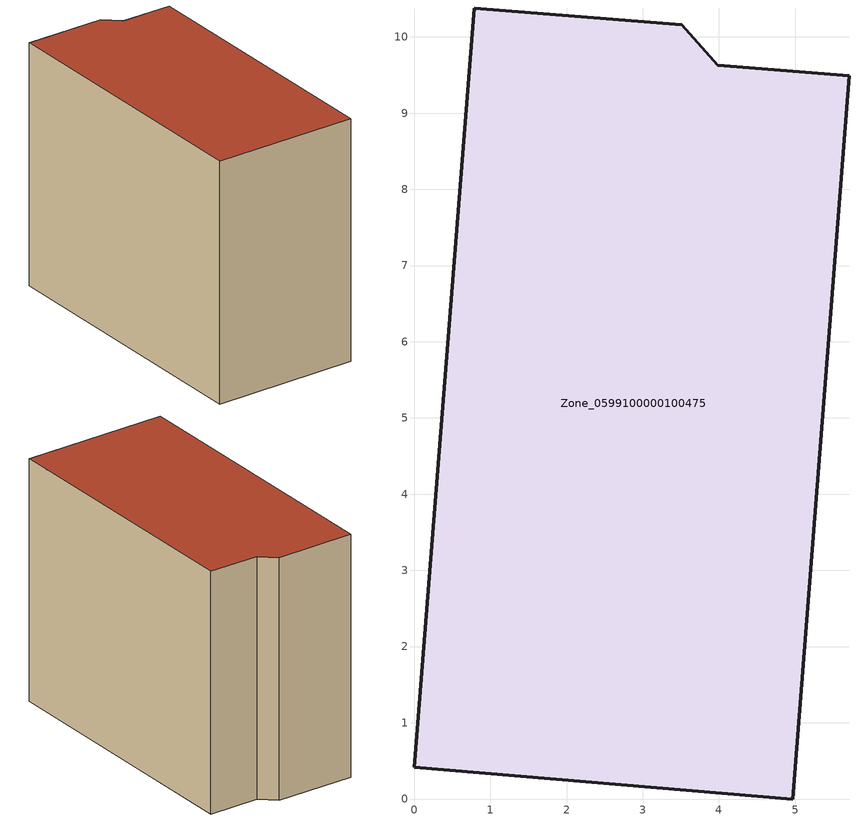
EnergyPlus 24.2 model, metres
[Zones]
Zone_0599100000100475
 floor ground (C_G): 0,0.42 0.79,10.38 3.51,10.16 3.98,9.63 5.71,9.49 4.97,0 z0
 wall outside (C_F): 0.79,10.38 0,0.42 4.97,0 5.71,9.49 3.98,9.63 3.51,10.16 0.79,10.38 z0:8.39
 roof outside (C_R): 0,0.42 4.97,0 5.71,9.49 3.98,9.63 3.51,10.16 0.79,10.38 z8.39
[BUILDING]
Pand.0599100000100475: North Axis=0; Terrain=City; Loads Convergence Tolerance Value=0.04; Temperature Convergence Tolerance Value=0.4; Solar Distribution=FullExterior; Maximum Number of Warmup Days=25; Minimum Number of Warmup Days=1
[Site:Location]
Rotterdam.The.Hague.AP_ZH_NLD Design_Conditions: Latitude=51.96; Longitude=4.45; Time Zone=1; Elevation=-4.5
[SITE:GROUNDTEMPERATURE:BUILDINGSURFACE]
18, 18, 18, 18, 18, 18, 18, 18, 18, 18, 18, 18
[MATERIAL] Thermal Absorptance=0.9; Solar Absorptance=0.7; Visible Absorptance=0.7
Name | Roughness | Thickness | Conductivity | Density | Specific Heat
G.TI.1946 | MediumSmooth | 0.15 | 1 | 540 | 1210
F.TI.1946 | Rough | 0.3 | 0.857143 | 1920 | 840
R.TI.1946 | MediumRough | 0.2 | 0.1 | 1500 | 1000
[CONSTRUCTION]
C_G: G.TI.1946
C_F: F.TI.1946
C_R: R.TI.1946
[ZONE]
Zone_0599100000100475: Type=1; Multiplier=1; Ceiling Height=Autocalculate; Volume=Autocalculate; Floor Area=autocalculate; Part of Total Floor Area=Yes
[ZONEINFILTRATION:DESIGNFLOWRATE]
Infil_Zone_0599100000100475: Zone or ZoneList or Space or SpaceList=Zone_0599100000100475; Schedule=AlwaysOn; Design Flow Rate Calculation Method=Flow/Area; Flow Rate per Floor Area=0.003; Constant Term Coefficient=1; Temperature Term Coefficient=0; Velocity Term Coefficient=0; Velocity Squared Term Coefficient=0
[HVACTEMPLATE:ZONE:IDEALLOADSAIRSYSTEM]
Zone_0599100000100475: Maximum Heating Supply Air Temperature=50; Minimum Cooling Supply Air Temperature=13; Maximum Heating Supply Air Humidity Ratio=0.0156; Minimum Cooling Supply Air Humidity Ratio=0.0077; Heating Limit=NoLimit; Cooling Limit=NoLimit; Dehumidification Control Type=ConstantSensibleHeatRatio; Cooling Sensible Heat Ratio=0.7; Dehumidification Setpoint=60; Humidification Control Type=None; Humidification Setpoint=30; Outdoor Air Method=None; Outdoor Air Flow Rate per Person=0.00944; Outdoor Air Flow Rate per Zone Floor Area=0; Outdoor Air Flow Rate per Zone=0; Demand Controlled Ventilation Type=None; Outdoor Air Economizer Type=NoEconomizer; Heat Recovery Type=None; Sensible Heat Recovery Effectiveness=0.7; Latent Heat Recovery Effectiveness=0.65
[ZONECONTROL:THERMOSTAT]
ThermostatControl_Zone_0599100000100475: Zone or ZoneList=Zone_0599100000100475; Control Type Schedule=DualSetpointControlType; Control 1=Thermostat_Zone_0599100000100475; Temperature Difference Between Cutout And Setpoint=0
[THERMOSTATSETPOINT:DUALSETPOINT]
Thermostat_Zone_0599100000100475: Heating Setpoint Temperature Schedule=HeatingSetpoint_Zone_0599100000100475; Cooling Setpoint Temperature Schedule=CoolingSetpoint_Zone_0599100000100475
[SCHEDULE:COMPACT]
HeatingSetpoint_Zone_0599100000100475: Through: 12/31, For: AllDays, Until: 24:00, 21
CoolingSetpoint_Zone_0599100000100475: Through: 12/31, For: AllDays, Until: 24:00, 24
DualSetpointControlType: Through: 12/31, For: AllDays, Until: 24:00, 4
AlwaysOn: Through: 12/31, For: AllDays, Until: 24:00, 1
